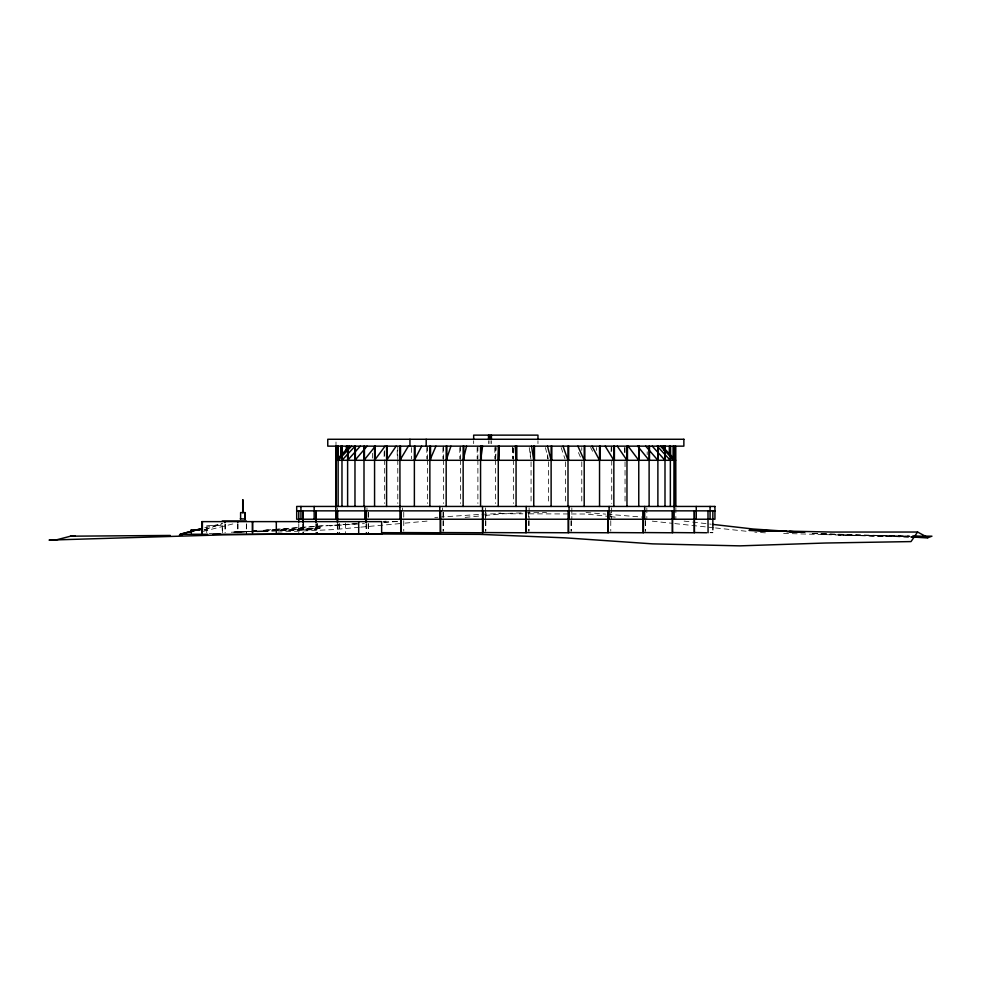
<?xml version="1.0" encoding="UTF-8"?>
<svg xmlns="http://www.w3.org/2000/svg" width="981" height="981" viewBox="0 0 981 981"><rect width="100%" height="100%" fill="white"/><g stroke="black" fill="none" stroke-linecap="round" stroke-linejoin="round"><path stroke-width="0.74" stroke-dasharray="4.91 3.68" d="M495.638 458.875L496.3 447.569M205.237 529.433L222.086 523.633M204.146 529.912L222.528 523.633M204.796 527.741L221.056 523.756M203.055 531.359L233.601 523.756M427.029 521.107L402.872 523.327M465.153 517.416L483.449 515.65M484.982 515.503L503.278 513.737L522.922 513.811M359.291 527.275L333.736 529.581L277.807 532.082M360.787 527.14L401.376 523.474M356.385 523.695L264.33 530.145M357.219 523.547L329.824 525.804L364.405 523.596M383.08 521.426L386.122 521.181M249.983 531.395L238.481 532.107L256.728 530.721M251.394 531.285L256.078 530.917M263.448 530.341L274.324 529.495M275.489 529.397L327.568 525.326M434.791 517.453L437.833 517.257M439.353 517.146L480.383 514.363M481.904 514.252L524.234 512.818M383.939 522.358L398.973 521.389M383.681 522.162L398.85 521.303M238.481 532.107L256.764 531.162M264.38 530.77L322.283 527.766L263.313 530.746M256.348 531.175L233.711 532.107L249.701 531.42M251.21 531.346L255.747 531.126M709.999 532.695L712.844 532.56M236.09 532.107L249.787 531.53M251.308 531.457L255.869 531.261M263.472 530.942L274.116 530.488M275.636 530.414L319.745 528.538L275.968 530.353M263.901 530.856L274.459 530.414M209.198 533.443L212.215 533.321M231.295 532.217L256.899 531.408M262.92 531.224L317.133 529.519L264.048 531.175M233.711 532.107L256.458 531.408M525.264 512.818L546.54 512.56M498.63 513.124L500.948 513.112M203.889 529.85L206.93 529.85M812.906 533.443L838.485 534.903L909.681 536.251M528.967 513.823L569.753 513.958M571.273 513.97L586.38 514.019L608.845 516.447M909.313 535.994L845.916 535.43L910.074 536.509M838.485 534.903L909.792 536.251M812.734 533.406L910.172 536.399M843.28 534.903L909.841 537.036M765.413 532.842L754.806 532.156M783.635 533.431L909.657 537.048M710.416 532.658L712.856 532.769M812.158 533.456L840.889 534.903L818.228 533.382M586.025 512.511L605.645 514.118M607.153 514.24L641.881 517.073M674.781 523.584L714.033 527.79M715.554 527.95L748.773 531.518M610.341 516.607L617.834 517.428M652.291 521.156L671.764 523.253M684.088 521.107L711.164 524.21M590.599 447.434L592.598 451.297M578.459 452.584L581.218 459.01M561.157 447.569L564.982 458.875M545.424 447.569L548.158 458.875M529.237 447.569L530.856 458.875M512.805 447.569L513.296 458.875L513.357 446.147M675.86 507.864L675.86 519.231M647.19 451.812L647.19 454.632M646.835 507.864L646.835 519.231M645.584 520.703L645.584 531.077M645.265 520.727L645.265 531.273M625.044 447.569L625.044 453.222M625.044 461.781L625.044 503.461M624.492 447.569L624.492 453.222M611.727 446.147L611.727 451.812M611.727 460.297L611.727 503.461M611.641 507.864L611.641 519.231M611.126 447.569L611.126 451.812M610.771 512.241L610.771 519.231M610.771 520.703L610.771 531.077M596.607 447.569L596.607 450.389M581.77 447.569L581.77 450.389M581.77 461.781L581.77 503.461M571.837 507.864L571.837 519.231M571.383 520.703L571.383 531.077M570.967 520.727L570.967 531.273M565.461 461.781L565.461 503.461M548.489 461.781L548.489 503.461M547.766 454.632L547.766 458.875M537.968 440.788L537.968 443.62M531.064 461.781L531.064 503.461M530.316 451.812L530.316 458.875M529.127 507.864L529.115 519.231M529.115 520.703L529.115 531.077M528.673 512.254L528.673 517.833M528.673 520.727L528.673 531.273M513.357 459.721L513.357 503.461M512.609 447.569L512.609 458.875M495.564 446.147L495.564 458.875M495.564 459.721L495.564 503.461M494.816 447.569L494.816 458.875M491.432 440.788L491.432 443.62M489.973 440.788L489.973 443.62M488.501 440.788L488.501 443.62M485.84 512.241L485.84 519.231M485.84 520.703L485.84 531.077M485.411 507.864L485.411 519.231M485.399 520.727L485.399 531.273M477.882 446.147L477.882 458.875M477.882 459.721L477.882 503.461M477.158 447.569L477.158 458.875M473.664 440.788L473.664 443.62M460.506 446.147L460.506 458.875M460.506 459.721L460.506 503.461M459.795 447.569L459.795 458.875M443.633 446.147L443.633 458.875M443.633 459.721L443.633 503.461M443.424 512.241L443.424 519.231M443.424 520.703L443.424 531.077M442.946 447.569L442.946 458.875M443.007 512.254L443.007 517.833M443.007 520.727L443.007 531.273M442.578 507.9L442.578 510.843M427.434 446.147L427.434 458.875M427.434 459.721L427.434 503.461M426.796 447.569L426.796 458.875M411.493 447.569L411.493 458.875M403.743 512.241L403.743 519.231M403.743 520.703L403.743 531.077M402.517 507.9L402.517 510.843M397.783 446.147L397.783 458.875M397.783 459.721L397.783 503.461M397.231 450.389L397.231 458.875M384.662 450.671L384.662 458.875M384.662 459.721L384.662 503.461M384.16 451.812L384.16 458.875M372.424 453.222L372.424 458.875M368.525 512.241L368.525 517.833M368.525 523.67L368.525 532.56M368.194 512.254L368.194 517.833M368.194 523.744L368.194 532.769M366.968 507.9L366.968 510.856M366.367 523.744L366.367 532.769M366.048 523.67L366.048 532.56M345.52 523.02L345.52 532.855M339.303 523.67L339.303 532.56M339.046 523.744L339.046 532.769M337.599 523.744L337.599 532.769M337.489 507.9L337.489 510.843M337.341 523.67L337.341 532.56M335.993 442.014L335.993 446.147M317.366 523.67L317.366 532.56M317.182 523.744L317.182 532.769M316.176 523.744L316.176 532.769M316.005 523.67L316.005 532.56M303.656 523.67L303.656 532.56M303.558 523.744L303.558 532.769M303.043 523.744L303.043 532.769M302.957 523.67L302.957 532.56M298.788 523.67L298.776 532.769M246.587 523.964L246.587 534.265M246.366 523.964L246.341 534.265M237.966 523.964L237.966 532.806M237.721 523.964L237.721 532.806M225.36 524.124L225.36 532.806M224.894 524.124L224.894 532.806M222.454 532.793L222.454 525.448L206.709 525.448L206.733 532.793M222.233 525.448L222.209 532.793M206.93 525.448L206.93 532.793"/><path stroke-width="1.47" d="M242.712 499.807L242.724 512.597M498.274 460.297L498.888 446.147M480.567 460.297L482.591 446.147M463.142 460.297L466.551 446.147M446.171 460.297L450.941 446.147M429.862 460.297L435.944 446.147M414.374 460.297L421.707 446.147M922.888 536.116L931.95 536.19L928.001 537.625L917.566 532.033L911.018 541.586L825.377 543.02L739.87 545.865L652.659 543.866L565.51 537.858L479.709 534.363L308.966 533.725L223.178 534.866L49.05 540.102L56.408 539.869L70.534 536.19L170.314 535.442M399.905 460.297L408.378 446.147M386.588 460.297L396.128 446.147M374.57 460.297L385.079 446.147M364 460.297L375.355 446.147M354.975 460.297L367.053 446.147M347.617 460.297L360.285 446.147M341.977 460.297L355.097 446.147M338.138 460.297L351.566 446.147M336.14 460.297L349.592 446.147M198.738 530.402L202.393 528.465L180.21 534.265L207.751 534.265M180.21 534.265L201.927 528.465M256.899 531.408L262.92 531.224M179.4 535.209L182.429 535.135M212.73 534.338L220.296 534.142M298.776 522.235L298.788 510.843L296.691 510.856L299.119 510.843M712.096 510.856L714.941 510.843L712.844 510.843L712.856 529.765M336.005 460.297L675.627 460.297L662.04 446.147M316.176 522.235L316.176 510.856L314.165 510.843L337.599 510.856L337.599 522.235M335.772 510.856L569.054 510.856M609.115 510.856L607.889 510.843L607.889 532.56L643.438 532.769L643.438 510.856M644.664 510.856L643.107 510.843L643.107 532.56L672.586 532.769L672.586 510.856M694.45 510.856L694.45 532.769L672.328 532.56L672.328 510.843L674.143 510.856L568.207 510.843L568.207 532.56L608.269 532.769L608.269 510.856M706.688 532.757L694.266 532.56L694.266 510.843L696.265 510.856L672.328 510.843M708.074 532.769L707.975 510.843L710.072 510.856L694.266 510.843M240.247 518.924L245.409 518.924M222.209 521.021L246.341 521.021M199.879 529.85L191.197 529.85L191.221 532.793M917.566 532.033L832.391 532.058L748.993 530.353L773.261 531.236M212.644 534.265L382.332 534.265M70.534 536.19L75.329 536.19M316.176 510.856L300.946 510.843L303.043 510.856L303.043 522.235L302.957 510.843L296.691 510.843M707.975 510.843L714.941 510.856M382.872 532.658L401.229 532.769L401.229 510.856M911.361 537.085L928.001 537.625L911.19 537.098M786.909 531.727L800.557 532.217M781.845 531.212L751.225 529.924L773.788 531.212M789.497 531.543L804.812 532.18M786.504 531.261L753.273 529.029L712.66 524.381M789.533 531.457L800.104 532.168M660.458 446.147L673.91 460.297L673.984 446.147L673.91 506.441M657.184 446.147L670.354 460.297M652.242 446.147L664.995 460.297M645.706 446.147L657.883 460.297M637.638 446.147L649.115 460.297M628.122 446.147L638.766 460.297M617.27 446.147L626.969 460.297M605.191 446.147L613.848 460.297M592.034 446.147L599.538 460.297M577.919 446.147L584.198 460.297M563.02 446.147L567.999 460.297M547.496 446.147L551.126 460.297M531.518 446.147L533.75 460.297M515.246 446.147L516.067 460.297M242.724 503.744L242.724 504.369M710.072 506.441L710.072 519.231M696.265 506.441L696.265 519.231M675.627 446.147L675.627 506.441M675.406 446.147L675.492 506.441M674.143 506.441L674.143 519.231M673.493 446.147L673.493 460.297M673.334 446.147L673.334 458.875M670.501 446.147L670.501 460.297M670.354 446.147L670.354 506.441M669.655 446.147L669.655 456.055M669.41 446.147L669.41 454.632M665.216 446.147L665.216 460.297M664.995 446.147L664.995 506.441M664.014 446.147L664.014 450.389M663.708 446.147L663.708 450.389M658.177 446.147L658.177 460.297M657.883 446.147L657.883 506.441M649.483 446.147L649.483 460.297M649.115 446.147L649.115 506.441M644.664 506.441L644.664 519.231M639.207 446.147L639.207 460.297M638.766 446.147L638.766 506.441M627.46 446.147L627.46 460.297M626.969 446.147L626.969 506.441M614.4 446.147L614.4 460.297M613.848 446.147L613.848 506.441M609.115 506.441L609.115 519.231M600.139 446.147L600.139 460.297M599.538 446.147L599.538 506.441M584.835 446.147L584.835 460.297M584.198 446.147L584.198 506.441M569.054 506.441L569.054 519.231M568.673 446.147L568.673 460.297M568.624 510.856L568.624 532.769L525.791 532.56L525.791 510.843M567.999 446.147L567.999 506.441M551.825 446.147L551.825 460.297M551.126 446.147L551.126 506.441M537.968 439.378L537.968 435.135L473.664 435.135L473.664 439.378M534.473 446.147L534.473 460.297M533.75 446.147L533.75 506.441M526.221 506.441L526.233 532.769L482.517 532.56L482.505 506.441M516.815 446.147L516.815 460.297M516.067 446.147L516.067 506.441M499.022 446.147L499.022 460.297M498.274 446.147L498.274 506.441M491.432 435.135L491.432 439.378M489.973 435.135L489.973 439.378M488.501 435.135L488.501 439.378M482.959 510.856L482.959 532.769L440.248 532.56L440.248 510.843M481.315 446.147L481.315 460.297M480.567 446.147L480.567 506.441M463.866 446.147L463.866 460.297M463.142 446.147L463.142 506.441M446.882 446.147L446.882 460.297M446.171 446.147L446.171 506.441M440.665 510.856L440.665 532.769L400.849 532.56L400.849 510.843M439.795 506.441L439.795 519.231M430.536 446.147L430.536 460.297M429.862 446.147L429.862 506.441M426.183 439.267L426.183 446.147M415.024 446.147L415.024 460.297M414.374 446.147L414.374 506.441M409.948 439.267L409.948 446.147M400.506 446.147L400.506 460.297M399.905 446.147L399.978 519.231M387.139 446.147L387.139 460.297M386.588 446.147L386.588 506.441M381.634 534.265L381.634 521.622L201.792 521.622L201.792 534.265M375.073 446.147L375.073 460.297M374.57 446.147L374.57 506.441M366.367 510.856L366.367 522.235M366.048 510.843L366.048 522.186M364.797 506.441L364.797 519.231M364.442 446.147L364.442 460.297M364 446.147L364 506.441M358.69 521.622L358.69 534.265M355.355 446.147L355.355 460.297M354.975 446.147L354.975 506.441M347.924 446.147L347.924 460.297M347.617 446.147L347.617 506.441M346.636 446.147L346.636 450.389M346.416 446.147L346.416 450.389M342.222 446.147L342.222 460.297M341.977 446.147L341.977 506.441M341.278 446.147L341.278 456.055M341.13 446.147L341.13 456.055M338.298 446.147L338.298 460.297M338.138 446.147L338.138 506.441M337.722 446.147L337.648 460.297M337.341 510.843L337.341 522.186M336.225 446.147L336.14 506.441M335.993 446.147L335.993 506.441M335.772 506.441L335.772 519.231M316.005 510.843L316.005 522.186M314.165 506.441L314.165 519.231M300.946 506.441L300.946 519.231M276.311 521.622L276.311 534.265M252.546 521.622L252.546 532.855M252.497 521.622L252.497 532.855M245.054 518.924L245.054 512.597L240.603 512.597L240.603 518.924M244.821 512.597L244.821 518.924M242.945 499.807L242.945 512.597M237.721 521.622L237.721 522.665M224.894 521.622L224.894 522.665M202.393 521.622L202.393 528.636M201.927 521.622L201.902 534.265M191.418 529.85L191.418 532.793M683.867 439.267L327.764 439.267L327.764 446.147L683.867 446.147L683.867 439.267M714.941 506.441L296.691 506.441L296.691 519.231L714.941 519.231L714.941 506.441M924.973 536.546L912.735 536.3L924.973 536.546"/></g></svg>
